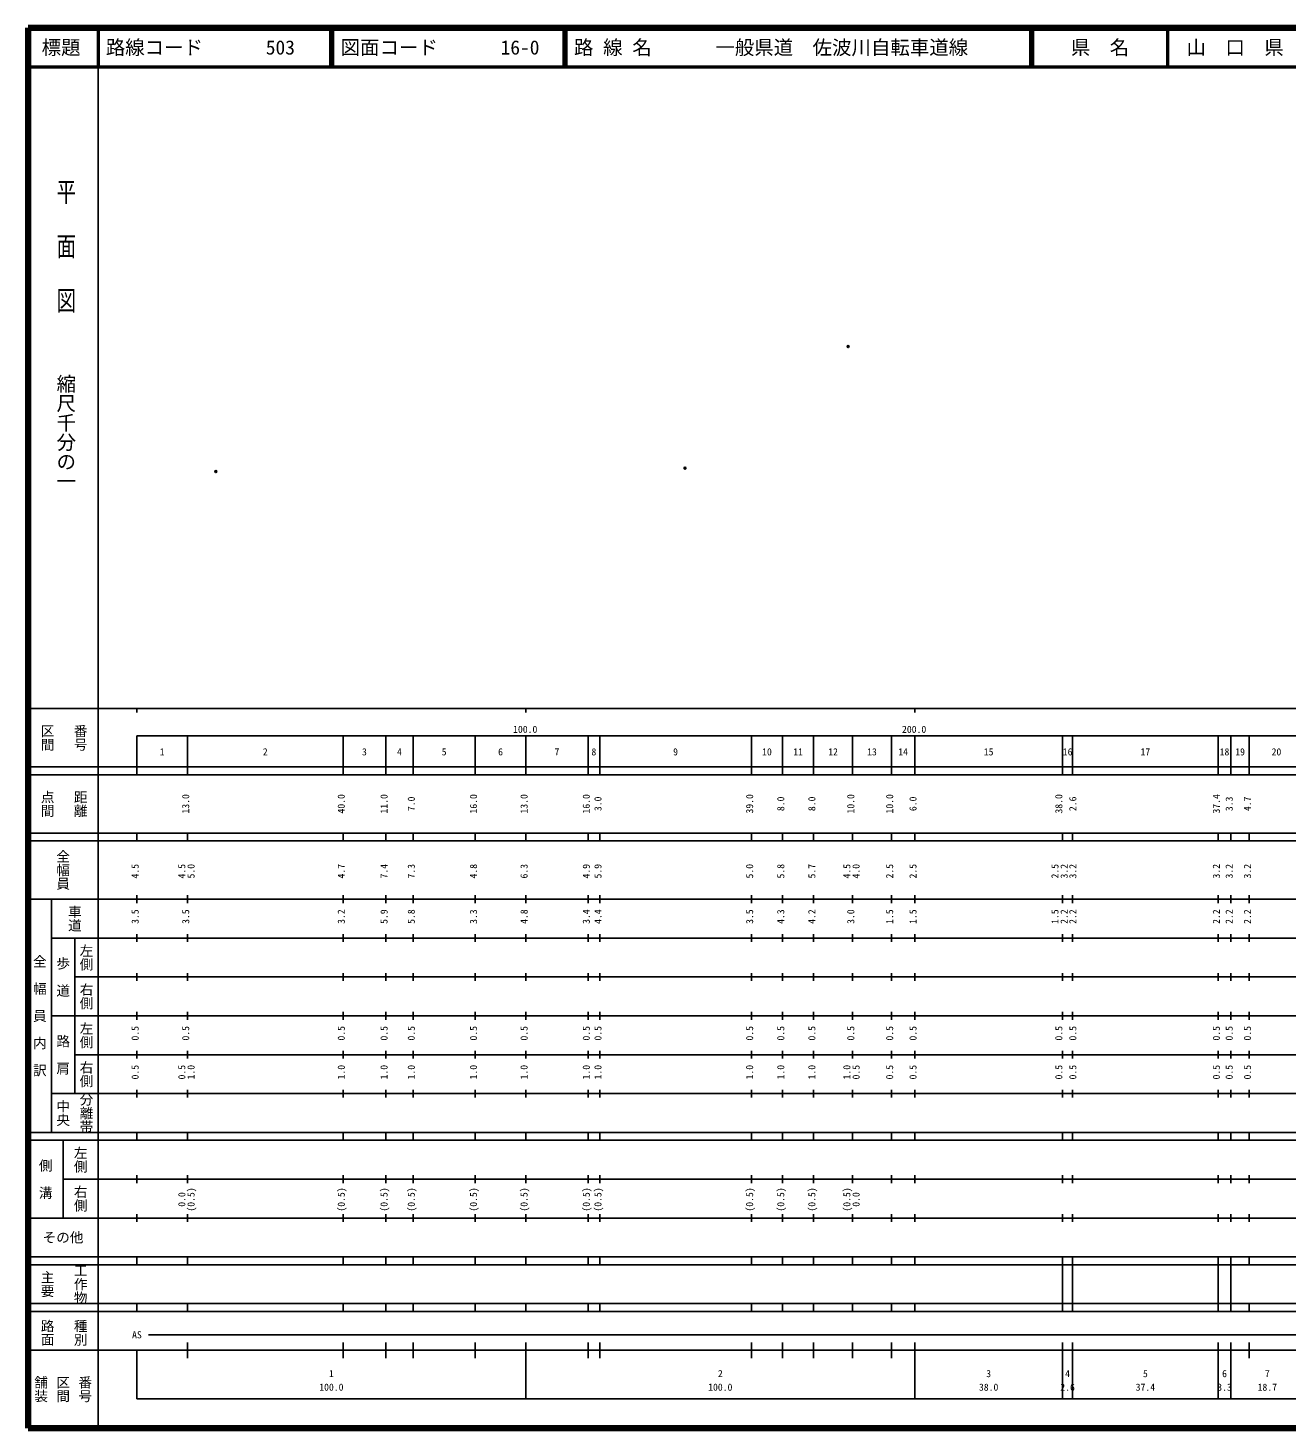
# Model space of a CAD drawing. Units: millimetres on the paper. Extents: x 40 to 680, y 20 to 380.
# Drawn here: x 40 to 363.7, y 20 to 380 of the extents above; entities that cross this region are included whole.
import ezdxf
from ezdxf.enums import TextEntityAlignment as Align

# ---------------------------------------------------------------- set-up
doc = ezdxf.new("R2010")
doc.units = ezdxf.units.MM
doc.header["$PDMODE"] = 32
doc.header["$PDSIZE"] = 0.5
doc.layers.add('M-OTRS', color=6, linetype='Continuous')
doc.layers.add('M-TTL-TXT', color=7, linetype='Continuous')
for name, color, linetype, lineweight in [('M-TTL', 2, 'Continuous', 140), ('M-TTL-BAND', 7, 'Continuous', 25), ('M-TTL-LINE', 7, 'Continuous', 50)]:
    doc.layers.add(name, color=color, linetype=linetype, lineweight=lineweight)
doc.styles.add('@ＭＳ ゴシック', font='')
doc.styles.add('ＭＳ ゴシック', font='')
doc.styles.get('@ＭＳ ゴシック').set_extended_font_data('@MS Gothic')
doc.styles.get('ＭＳ ゴシック').set_extended_font_data('MS Gothic')

msp = doc.modelspace()

# ---------------------------------------------------------------- linework, layer by layer
at = {"layer": 'M-OTRS'}
for p in [(250.857, 298.073), (208.924, 266.836), (208.924, 266.836), (88.294, 265.948), (88.294, 265.948)]:
    msp.add_point(p, dxfattribs=at)
at = {"layer": 'M-TTL'}
for p, q in [((40, 380), (40, 20)), ((680, 380), (40, 380)), ((40, 20), (680, 20))]:
    msp.add_line(p, q, dxfattribs=at)
at = {"layer": 'M-TTL-BAND'}
for p, q in [((58, 370), (58, 20)), ((40, 205), (579, 205)), ((68, 205), (68, 204)), ((168, 205), (168, 204)), ((268, 205), (268, 204)), ((68, 198), (579, 198)), ((68, 198), (68, 188)), ((81, 188), (81, 198)), ((121, 188), (121, 198)), ((132, 188), (132, 198)), ((139, 188), (139, 198)), ((155, 188), (155, 198)), ((168, 188), (168, 198)), ((184, 188), (184, 198)), ((187, 188), (187, 198)), ((226, 188), (226, 198)), ((234, 188), (234, 198)), ((242, 188), (242, 198)), ((252, 188), (252, 198)), ((262, 188), (262, 198)), ((268, 188), (268, 198)), ((306, 188), (306, 198)), ((308.6, 188), (308.6, 198)), ((346, 188), (346, 198)), ((349.3, 188), (349.3, 198)), ((354, 188), (354, 198)), ((40, 190), (579, 190)), ((40, 188), (579, 188)), ((40, 173), (579, 173)), ((68, 171), (68, 173)), ((81, 171), (81, 173)), ((121, 171), (121, 173)), ((132, 171), (132, 173)), ((139, 171), (139, 173)), ((155, 171), (155, 173)), ((168, 171), (168, 173)), ((184, 171), (184, 173)), ((187, 171), (187, 173)), ((226, 171), (226, 173)), ((234, 171), (234, 173)), ((242, 171), (242, 173)), ((252, 171), (252, 173)), ((262, 171), (262, 173)), ((268, 171), (268, 173)), ((306, 171), (306, 173)), ((308.6, 171), (308.6, 173)), ((346, 171), (346, 173)), ((349.3, 171), (349.3, 173)), ((354, 171), (354, 173)), ((40, 171), (579, 171)), ((40, 156), (579, 156)), ((46, 96), (46, 156)), ((68, 155), (68, 157)), ((81, 155), (81, 157)), ((121, 155), (121, 157)), ((132, 155), (132, 157)), ((139, 155), (139, 157)), ((155, 155), (155, 157)), ((168, 155), (168, 157)), ((184, 155), (184, 157)), ((187, 155), (187, 157)), ((226, 155), (226, 157)), ((234, 155), (234, 157)), ((242, 155), (242, 157)), ((252, 155), (252, 157)), ((262, 155), (262, 157)), ((268, 155), (268, 157)), ((306, 155), (306, 157)), ((308.6, 155), (308.6, 157)), ((346, 155), (346, 157)), ((349.3, 155), (349.3, 157)), ((354, 155), (354, 157)), ((46, 146), (579, 146)), ((52, 146), (52, 106)), ((68, 145), (68, 147)), ((81, 145), (81, 147)), ((121, 145), (121, 147)), ((132, 145), (132, 147)), ((139, 145), (139, 147)), ((155, 145), (155, 147)), ((168, 145), (168, 147)), ((184, 145), (184, 147)), ((187, 145), (187, 147)), ((226, 145), (226, 147)), ((234, 145), (234, 147)), ((242, 145), (242, 147)), ((252, 145), (252, 147)), ((262, 145), (262, 147)), ((268, 145), (268, 147)), ((306, 145), (306, 147)), ((308.6, 145), (308.6, 147)), ((346, 145), (346, 147)), ((349.3, 145), (349.3, 147)), ((354, 145), (354, 147)), ((68, 135), (68, 137)), ((81, 135), (81, 137)), ((121, 135), (121, 137)), ((132, 135), (132, 137)), ((139, 135), (139, 137)), ((155, 135), (155, 137)), ((168, 135), (168, 137)), ((184, 135), (184, 137)), ((187, 135), (187, 137)), ((226, 135), (226, 137)), ((234, 135), (234, 137)), ((242, 135), (242, 137)), ((252, 135), (252, 137)), ((262, 135), (262, 137)), ((268, 135), (268, 137)), ((306, 135), (306, 137)), ((308.6, 135), (308.6, 137)), ((346, 135), (346, 137)), ((349.3, 135), (349.3, 137)), ((354, 135), (354, 137)), ((52, 136), (579, 136)), ((46, 126), (579, 126)), ((68, 125), (68, 127)), ((81, 125), (81, 127)), ((121, 125), (121, 127)), ((132, 125), (132, 127)), ((139, 125), (139, 127)), ((155, 125), (155, 127)), ((168, 125), (168, 127)), ((184, 125), (184, 127)), ((187, 125), (187, 127)), ((226, 125), (226, 127)), ((234, 125), (234, 127)), ((242, 125), (242, 127)), ((252, 125), (252, 127)), ((262, 125), (262, 127)), ((268, 125), (268, 127)), ((306, 125), (306, 127)), ((308.6, 125), (308.6, 127)), ((346, 125), (346, 127)), ((349.3, 125), (349.3, 127)), ((354, 125), (354, 127)), ((52, 116), (579, 116)), ((68, 115), (68, 117)), ((81, 115), (81, 117)), ((121, 115), (121, 117)), ((132, 115), (132, 117)), ((139, 115), (139, 117)), ((155, 115), (155, 117)), ((168, 115), (168, 117)), ((184, 115), (184, 117)), ((187, 115), (187, 117)), ((226, 115), (226, 117)), ((234, 115), (234, 117)), ((242, 115), (242, 117)), ((252, 115), (252, 117)), ((262, 115), (262, 117)), ((268, 115), (268, 117)), ((306, 115), (306, 117)), ((308.6, 115), (308.6, 117)), ((346, 115), (346, 117)), ((349.3, 115), (349.3, 117)), ((354, 115), (354, 117)), ((46, 106), (579, 106)), ((68, 105), (68, 107)), ((81, 105), (81, 107)), ((121, 105), (121, 107)), ((132, 105), (132, 107)), ((139, 105), (139, 107)), ((155, 105), (155, 107)), ((168, 105), (168, 107)), ((184, 105), (184, 107)), ((187, 105), (187, 107)), ((226, 105), (226, 107)), ((234, 105), (234, 107)), ((242, 105), (242, 107)), ((252, 105), (252, 107)), ((262, 105), (262, 107)), ((268, 105), (268, 107)), ((306, 105), (306, 107)), ((308.6, 105), (308.6, 107)), ((346, 105), (346, 107)), ((349.3, 105), (349.3, 107)), ((354, 105), (354, 107)), ((40, 96), (579, 96)), ((40, 94), (579, 94)), ((49, 94), (49, 74)), ((68, 94), (68, 96)), ((81, 94), (81, 96)), ((121, 94), (121, 96)), ((132, 94), (132, 96)), ((139, 94), (139, 96)), ((155, 94), (155, 96)), ((168, 94), (168, 96)), ((184, 94), (184, 96)), ((187, 94), (187, 96)), ((226, 94), (226, 96)), ((234, 94), (234, 96)), ((242, 94), (242, 96)), ((252, 94), (252, 96)), ((262, 94), (262, 96)), ((268, 94), (268, 96)), ((306, 94), (306, 96)), ((308.6, 94), (308.6, 96)), ((346, 94), (346, 96)), ((349.3, 94), (349.3, 96)), ((354, 94), (354, 96)), ((49, 84), (579, 84)), ((68, 83), (68, 85)), ((81, 83), (81, 85)), ((121, 83), (121, 85)), ((132, 83), (132, 85)), ((139, 83), (139, 85)), ((155, 83), (155, 85)), ((168, 83), (168, 85)), ((184, 83), (184, 85)), ((187, 83), (187, 85)), ((226, 83), (226, 85)), ((234, 83), (234, 85)), ((242, 83), (242, 85)), ((252, 83), (252, 85)), ((262, 83), (262, 85)), ((268, 83), (268, 85)), ((306, 83), (306, 85)), ((308.6, 83), (308.6, 85)), ((346, 83), (346, 85)), ((349.3, 83), (349.3, 85)), ((354, 83), (354, 85)), ((40, 74), (579, 74)), ((68, 73), (68, 75)), ((81, 73), (81, 75)), ((121, 73), (121, 75)), ((132, 73), (132, 75)), ((139, 73), (139, 75)), ((155, 73), (155, 75)), ((168, 73), (168, 75)), ((184, 73), (184, 75)), ((187, 73), (187, 75)), ((226, 73), (226, 75)), ((234, 73), (234, 75)), ((242, 73), (242, 75)), ((252, 73), (252, 75)), ((262, 73), (262, 75)), ((268, 73), (268, 75)), ((306, 73), (306, 75)), ((308.6, 73), (308.6, 75)), ((346, 73), (346, 75)), ((349.3, 73), (349.3, 75)), ((354, 73), (354, 75)), ((40, 64), (579, 64)), ((40, 62), (579, 62)), ((68, 62), (68, 64)), ((81, 62), (81, 64)), ((121, 62), (121, 64)), ((132, 62), (132, 64)), ((139, 62), (139, 64)), ((155, 62), (155, 64)), ((168, 62), (168, 64)), ((184, 62), (184, 64)), ((187, 62), (187, 64)), ((226, 62), (226, 64)), ((234, 62), (234, 64)), ((242, 62), (242, 64)), ((252, 62), (252, 64)), ((262, 62), (262, 64)), ((268, 62), (268, 64)), ((306, 62), (306, 64)), ((306, 52), (306, 62)), ((308.6, 62), (308.6, 64)), ((308.6, 52), (308.6, 62)), ((346, 62), (346, 64)), ((346, 52), (346, 62)), ((349.3, 62), (349.3, 64)), ((349.3, 52), (349.3, 62)), ((354, 62), (354, 64)), ((40, 52), (579, 52)), ((68, 50), (68, 52)), ((81, 50), (81, 52)), ((121, 50), (121, 52)), ((132, 50), (132, 52)), ((139, 50), (139, 52)), ((155, 50), (155, 52)), ((168, 50), (168, 52)), ((184, 50), (184, 52)), ((187, 50), (187, 52)), ((226, 50), (226, 52)), ((234, 50), (234, 52)), ((242, 50), (242, 52)), ((252, 50), (252, 52)), ((262, 50), (262, 52)), ((268, 50), (268, 52)), ((306, 50), (306, 52)), ((308.6, 50), (308.6, 52)), ((346, 50), (346, 52)), ((349.3, 50), (349.3, 52)), ((354, 50), (354, 52)), ((40, 50), (579, 50)), ((71, 44), (565, 44)), ((40, 40), (579, 40)), ((68, 40), (68, 27.5)), ((81, 38), (81, 42)), ((121, 38), (121, 42)), ((132, 38), (132, 42)), ((139, 38), (139, 42)), ((155, 38), (155, 42)), ((168, 27.5), (168, 42)), ((184, 38), (184, 42)), ((187, 38), (187, 42)), ((226, 38), (226, 42)), ((234, 38), (234, 42)), ((242, 38), (242, 42)), ((252, 38), (252, 42)), ((262, 38), (262, 42)), ((268, 27.5), (268, 42)), ((306, 27.5), (306, 42)), ((308.6, 27.5), (308.6, 42)), ((346, 27.5), (346, 42)), ((349.3, 27.5), (349.3, 42)), ((354, 38), (354, 42)), ((68, 27.5), (579, 27.5))]:
    msp.add_line(p, q, dxfattribs=at)
at = {"layer": 'M-TTL-LINE'}
for p, q in [((58, 380), (58, 370)), ((117.75, 380), (117.75, 370)), ((118.25, 380), (118.25, 370)), ((177.75, 380), (177.75, 370)), ((178.25, 380), (178.25, 370)), ((297.75, 380), (297.75, 370)), ((298.25, 380), (298.25, 370)), ((333, 380), (333, 370)), ((40, 370), (680, 370))]:
    msp.add_line(p, q, dxfattribs=at)

# ---------------------------------------------------------------- texts
at = {"layer": 'M-TTL-BAND', "style": '@ＭＳ ゴシック', "width": 1.4}
msp.add_text('平  面  図', height=3.666, rotation=270, dxfattribs=at).set_placement((49.777, 306.475), align=Align.MIDDLE_RIGHT)
at = {"layer": 'M-TTL-BAND', "style": '@ＭＳ ゴシック'}
msp.add_text('縮尺千分の一', height=3.666, rotation=270, dxfattribs=at).set_placement((49.777, 261.03), align=Align.MIDDLE_RIGHT)
for s, p in [('区間', (45, 197.5)), ('番号', (53.5, 197.5)), ('点間', (45, 180.5)), ('距離', (53.5, 180.5)), ('全幅員', (49, 163.5)), ('車道', (52, 151)), ('左側', (55, 141)), ('全\u3000幅\u3000員\u3000内\u3000訳', (43, 126)), ('歩\u3000道', (49, 136)), ('右側', (55, 131)), ('左側', (55, 121)), ('路\u3000肩', (49, 116)), ('右側', (55, 111)), ('分離帯', (55, 101)), ('中央', (49, 101)), ('左側', (53.5, 89)), ('側\u3000溝', (44.5, 84)), ('右側', (53.5, 79)), ('工作物', (53.5, 57)), ('主要', (45, 57)), ('路面', (45, 44.5)), ('種別', (53.5, 44.5)), ('舗装', (43.333, 30)), ('区間', (49, 30)), ('番号', (54.667, 30))]:
    msp.add_text(s, height=2.566, rotation=270, dxfattribs=at).set_placement(p, align=Align.MIDDLE_CENTER)
at = {"layer": 'M-TTL-BAND', "style": 'ＭＳ ゴシック'}
for s, p in [('100.0', (167.844, 198.195)), ('200.0', (267.844, 198.195)), ('1', (74.5, 192.405)), ('2', (101, 192.405)), ('3', (126.5, 192.405)), ('4', (135.5, 192.405)), ('5', (147, 192.405)), ('6', (161.5, 192.405)), ('7', (176, 192.405)), ('8', (185.5, 192.405)), ('9', (206.5, 192.405)), ('10', (230, 192.405)), ('11', (238, 192.405)), ('12', (247, 192.405)), ('13', (257, 192.405)), ('14', (265, 192.405)), ('15', (287, 192.405)), ('16', (307.3, 192.405)), ('17', (327.3, 192.405)), ('18', (347.65, 192.405)), ('19', (351.65, 192.405)), ('20', (361, 192.405)), ('AS', (68, 42.5)), ('1', (118, 32.523)), ('2', (218, 32.523)), ('3', (287, 32.523)), ('4', (307.3, 32.523)), ('5', (327.3, 32.523)), ('6', (347.65, 32.523)), ('7', (358.65, 32.523)), ('100.0', (118, 29.033)), ('100.0', (218, 29.033)), ('38.0', (287, 29.033)), ('2.6', (307.3, 29.033)), ('37.4', (327.3, 29.033)), ('3.3', (347.65, 29.033)), ('18.7', (358.65, 29.033))]:
    msp.add_text(s, height=1.833, dxfattribs=at).set_placement(p, align=Align.BOTTOM_CENTER)
for s, p in [('13.0', (82, 180.5)), ('40.0', (122, 180.5)), ('11.0', (133, 180.5)), ('7.0', (140, 180.5)), ('16.0', (156, 180.5)), ('13.0', (169, 180.5)), ('16.0', (185, 180.5)), ('3.0', (188, 180.5)), ('39.0', (227, 180.5)), ('8.0', (235, 180.5)), ('8.0', (243, 180.5)), ('10.0', (253, 180.5)), ('10.0', (263, 180.5)), ('6.0', (269, 180.5)), ('38.0', (306.5, 180.5)), ('2.6', (310.1, 180.5)), ('37.4', (347, 180.5)), ('3.3', (350.3, 180.5)), ('4.7', (355, 180.5)), ('4.5', (69, 163.174)), ('4.5', (81, 163.174)), ('5.0', (83.37, 163.174)), ('4.7', (122, 163.174)), ('7.4', (133, 163.174)), ('7.3', (140, 163.174)), ('4.8', (156, 163.174)), ('6.3', (169, 163.174)), ('4.9', (185, 163.174)), ('5.9', (188, 163.174)), ('5.0', (227, 163.174)), ('5.8', (235, 163.174)), ('5.7', (243, 163.174)), ('4.5', (252, 163.174)), ('4.0', (254.37, 163.174)), ('2.5', (263, 163.174)), ('2.5', (269, 163.174)), ('2.5', (305.5, 163.174)), ('3.2', (307.87, 163.174)), ('3.2', (310.1, 163.174)), ('3.2', (347, 163.174)), ('3.2', (350.3, 163.174)), ('3.2', (355, 163.174)), ('3.5', (69, 151.5)), ('3.5', (82, 151.5)), ('3.2', (122, 151.5)), ('5.9', (133, 151.5)), ('5.8', (140, 151.5)), ('3.3', (156, 151.5)), ('4.8', (169, 151.5)), ('3.4', (185, 151.5)), ('4.4', (188, 151.5)), ('3.5', (227, 151.5)), ('4.3', (235, 151.5)), ('4.2', (243, 151.5)), ('3.0', (253, 151.5)), ('1.5', (263, 151.5)), ('1.5', (269, 151.5)), ('1.5', (305.5, 151.5)), ('2.2', (307.87, 151.5)), ('2.2', (310.1, 151.5)), ('2.2', (347, 151.5)), ('2.2', (350.3, 151.5)), ('2.2', (355, 151.5)), ('0.5', (69, 121.5)), ('0.5', (82, 121.5)), ('0.5', (122, 121.5)), ('0.5', (133, 121.5)), ('0.5', (140, 121.5)), ('0.5', (156, 121.5)), ('0.5', (169, 121.5)), ('0.5', (185, 121.5)), ('0.5', (188, 121.5)), ('0.5', (227, 121.5)), ('0.5', (235, 121.5)), ('0.5', (243, 121.5)), ('0.5', (253, 121.5)), ('0.5', (263, 121.5)), ('0.5', (269, 121.5)), ('0.5', (306.5, 121.5)), ('0.5', (310.1, 121.5)), ('0.5', (347, 121.5)), ('0.5', (350.3, 121.5)), ('0.5', (355, 121.5)), ('0.5', (69, 111.5)), ('0.5', (81, 111.5)), ('1.0', (83.37, 111.5)), ('1.0', (122, 111.5)), ('1.0', (133, 111.5)), ('1.0', (140, 111.5)), ('1.0', (156, 111.5)), ('1.0', (169, 111.5)), ('1.0', (185, 111.5)), ('1.0', (188, 111.5)), ('1.0', (227, 111.5)), ('1.0', (235, 111.5)), ('1.0', (243, 111.5)), ('1.0', (252, 111.5)), ('0.5', (254.37, 111.5)), ('0.5', (263, 111.5)), ('0.5', (269, 111.5)), ('0.5', (306.5, 111.5)), ('0.5', (310.1, 111.5)), ('0.5', (347, 111.5)), ('0.5', (350.3, 111.5)), ('0.5', (355, 111.5)), ('0.0', (81, 78.764)), ('(0.5)', (83.37, 78.764)), ('(0.5)', (122, 78.764)), ('(0.5)', (133, 78.764)), ('(0.5)', (140, 78.764)), ('(0.5)', (156, 78.764)), ('(0.5)', (169, 78.764)), ('(0.5)', (185, 78.764)), ('(0.5)', (188, 78.764)), ('(0.5)', (227, 78.764)), ('(0.5)', (235, 78.764)), ('(0.5)', (243, 78.764)), ('(0.5)', (252, 78.764)), ('0.0', (254.37, 78.764))]:
    msp.add_text(s, height=1.833, rotation=90, dxfattribs=at).set_placement(p, align=Align.BOTTOM_CENTER)
msp.add_text('その他', height=2.566, dxfattribs=at).set_placement((49, 69), align=Align.MIDDLE_CENTER)
at = {"layer": 'M-TTL-TXT', "style": 'ＭＳ ゴシック'}
for s, p in [('標題', (48.5, 375)), ('県\u3000名', (315.625, 375)), ('山\u3000口\u3000県', (350.375, 375))]:
    msp.add_text(s, height=3.666, dxfattribs=at).set_placement(p, align=Align.MIDDLE_CENTER)
for s, p in [('路線コード', (60, 375)), ('503', (101.142, 375)), ('図面コード', (120.38, 375)), ('16-0', (161.521, 375)), ('路 線 名', (180.38, 375)), ('一般県道\u3000佐波川自転車道線', (216.734, 375))]:
    msp.add_text(s, height=3.666, dxfattribs=at).set_placement(p, align=Align.MIDDLE_LEFT)

doc.saveas('drawing.dxf')
